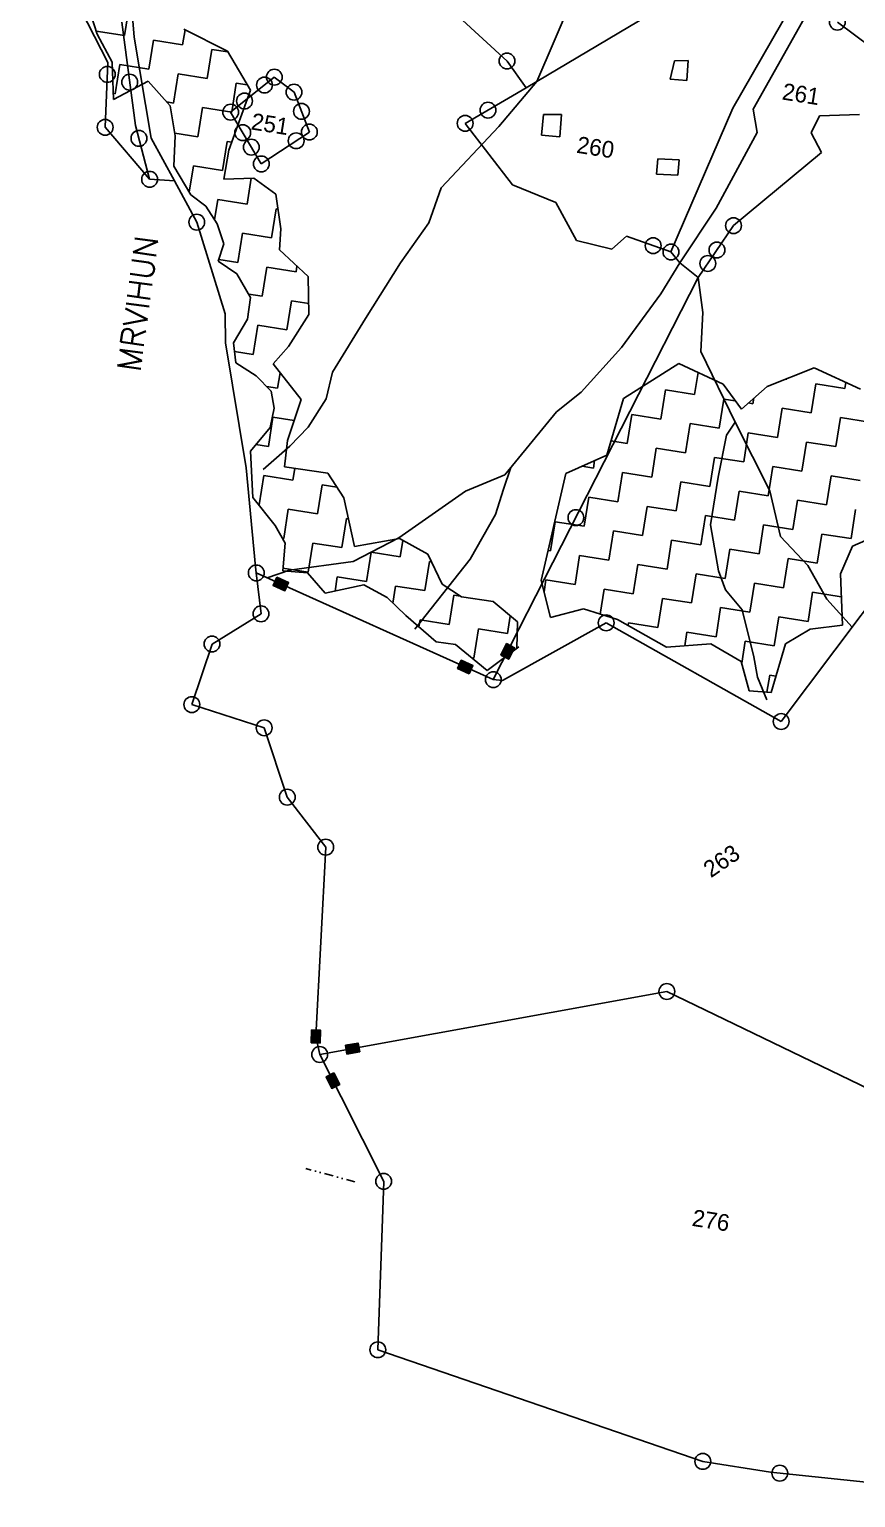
# Model space of a CAD drawing. Header units: metres. Extents: x 318079 to 324759, y 1863980 to 1868406.
# Drawn here: x 321110 to 321571, y 1864458 to 1865278 of the extents above; entities that cross this region are included whole.
import ezdxf

# ---------------------------------------------------------------- set-up
doc = ezdxf.new("R2010")
doc.units = ezdxf.units.M
doc.linetypes.add('DIVIDE', pattern=[1.25, 0.5, -0.25, 0, -0.25, 0, -0.25])
for name, color, linetype in [('LINE_WATER', 4, 'Continuous'), ('OFF', 1, 'Continuous'), ('OTHERS', 1, 'Continuous'), ('POLY_HATCH', 12, 'Continuous'), ('POLY_PARCEL', 6, 'Continuous'), ('POLY_ROAD', 30, 'Continuous'), ('POLY_WATER', 4, 'Continuous'), ('TEXT_MAPOUT', 7, 'Continuous'), ('TEXT_PARCEL', 7, 'Continuous'), ('V_BOUND_LINE', 7, 'Continuous'), ('V_DIVIDE_LINE', 7, 'DIVIDE')]:
    doc.layers.add(name, color=color, linetype=linetype)
doc.styles.get("Standard").update_dxf_attribs({"font": 'simplex.shx'})
doc.styles.add('TEXT_MAP', font='')
doc.styles.get('TEXT_MAP').set_extended_font_data('Kruti Dev 050')

msp = doc.modelspace()

# ---------------------------------------------------------------- hatches: boundary and pattern name
for points in [[(321252.3, 1864964.29), (321254.35, 1864968.84), (321247.77, 1864971.81), (321245.71, 1864967.25)], [(321380.64, 1864932.42), (321376.19, 1864934.69), (321372.91, 1864928.25), (321377.36, 1864925.98)], [(321350.81, 1864925.4), (321348.76, 1864920.84), (321355.35, 1864917.88), (321357.4, 1864922.43)], [(321272.19, 1864718.79), (321267.2, 1864718.94), (321266.99, 1864711.72), (321271.99, 1864711.57)], [(321294.11, 1864706.67), (321293.22, 1864711.58), (321286.11, 1864710.29), (321287, 1864705.38)], [(321278.55, 1864686.21), (321283.01, 1864688.46), (321279.76, 1864694.91), (321275.3, 1864692.66)]]:
    msp.add_hatch(color=256).paths.add_polyline_path(points)

# ---------------------------------------------------------------- linework, layer by layer
for points in [[(321247.77, 1864971.81), (321254.35, 1864968.84), (321252.3, 1864964.29), (321245.71, 1864967.25)], [(321372.91, 1864928.25), (321376.19, 1864934.69), (321380.64, 1864932.42), (321377.36, 1864925.98)], [(321355.35, 1864917.88), (321348.76, 1864920.84), (321350.81, 1864925.4), (321357.4, 1864922.43)], [(321266.99, 1864711.72), (321267.2, 1864718.94), (321272.19, 1864718.79), (321271.99, 1864711.57)], [(321286.11, 1864710.29), (321293.22, 1864711.58), (321294.11, 1864706.67), (321287, 1864705.38)], [(321279.76, 1864694.91), (321283.01, 1864688.46), (321278.55, 1864686.21), (321275.3, 1864692.66)]]:
    msp.add_lwpolyline(points, close=True)
for centre in [(321560.92, 1865281.92), (321376.4, 1865260.19), (321153.12, 1865252.72), (321165.67, 1865248.36), (321246.43, 1865251.17), (321240.94, 1865246.76), (321257.42, 1865242.79), (321222.02, 1865231.59), (321229.8, 1865237.83), (321261.57, 1865232.05), (321365.76, 1865232.78), (321151.97, 1865223.16), (321353.01, 1865225.38), (321170.8, 1865216.97), (321228.79, 1865220.17), (321258.66, 1865215.65), (321266.02, 1865220.53), (321233.61, 1865212.05), (321239.15, 1865202.71), (321176.76, 1865194.14), (321203.1, 1865170.15), (321502.9, 1865168.23), (321458.05, 1865157.03), (321467.97, 1865153.5), (321493.65, 1865154.6), (321488.58, 1865147.11), (321414.89, 1865005.12), (321236.35, 1864974.21), (321239.01, 1864951.33), (321431.8, 1864946.32), (321211.63, 1864934.48), (321368.75, 1864914.58), (321200.37, 1864900.65), (321240.75, 1864887.7), (321529.55, 1864891.16), (321253.65, 1864848.95), (321275.15, 1864820.97), (321465.71, 1864740.36), (321271.8, 1864705.16), (321307.51, 1864634.29), (321304.21, 1864540.21), (321485.74, 1864477.83), (321528.75, 1864471.29)]:
    msp.add_circle(centre, 4.42)
at = {"layer": 'LINE_WATER'}
for p, q in [((321412.46, 1865293.84), (321393.09, 1865248.75)), ((321393.09, 1865248.75), (321371.91, 1865223.55)), ((321371.91, 1865223.55), (321339.56, 1865189.38)), ((321339.56, 1865189.38), (321332.74, 1865169.74)), ((321332.74, 1865169.74), (321316.83, 1865147.51)), ((321316.83, 1865147.51), (321297.33, 1865116.26)), ((321462.28, 1865130.21), (321472.85, 1865147.38)), ((321483.22, 1865139.21), (321485.71, 1865119.7)), ((321440.33, 1865100.12), (321462.28, 1865130.21)), ((321297.33, 1865116.26), (321278.97, 1865086.38)), ((321485.71, 1865119.7), (321484.73, 1865097.89)), ((321417.81, 1865075.23), (321440.33, 1865100.12)), ((321484.73, 1865097.89), (321503.87, 1865058.36)), ((321278.97, 1865086.38), (321275.38, 1865071.48)), ((321275.38, 1865071.48), (321265.28, 1865055.6)), ((321403.98, 1865064.12), (321417.81, 1865075.23)), ((321375.2, 1865029.08), (321403.98, 1865064.12)), ((321265.28, 1865055.6), (321255.08, 1865045)), ((321503.87, 1865058.36), (321499, 1865051.09)), ((321503.87, 1865058.36), (321523.2, 1865020.04)), ((321499, 1865051.09), (321494.37, 1865027.7)), ((321255.08, 1865045), (321240.18, 1865032.05)), ((321378.49, 1865033.09), (321374.39, 1865021.01)), ((321353.3, 1865019.86), (321375.2, 1865029.08)), ((321494.37, 1865027.7), (321489.99, 1865001.01)), ((321316.06, 1864993.9), (321353.3, 1865019.86)), ((321374.39, 1865021.01), (321369.98, 1865006.86)), ((321523.2, 1865020.04), (321529.22, 1864994.5)), ((321369.98, 1865006.86), (321355.81, 1864981.88)), ((321489.99, 1865001.01), (321494.46, 1864975.41)), ((321290.42, 1864980.63), (321316.06, 1864993.9)), ((321529.22, 1864994.5), (321544.47, 1864978.32)), ((321355.81, 1864981.88), (321324.86, 1864942.86)), ((321242.47, 1864971.45), (321254.96, 1864975.73)), ((321254.96, 1864975.73), (321290.42, 1864980.63)), ((321494.46, 1864975.41), (321498.49, 1864964.71)), ((321544.47, 1864978.32), (321554.96, 1864959.49)), ((321498.49, 1864964.71), (321507.72, 1864953.51)), ((321554.96, 1864959.49), (321569.15, 1864943.91)), ((321507.72, 1864953.51), (321514.25, 1864927.27)), ((321514.25, 1864927.27), (321516.33, 1864915.96)), ((321516.33, 1864915.96), (321521.59, 1864903.22))]:
    msp.add_line(p, q, dxfattribs=at)
at = {"layer": 'OFF'}
for p, q in [((321176.76, 1865194.14), (321190.74, 1865193.26)), ((321467.97, 1865153.5), (321472.85, 1865147.38))]:
    msp.add_line(p, q, dxfattribs=at)
at = {"layer": 'OTHERS'}
for p, q in [((321467.63, 1865250.07), (321469.93, 1865260.35)), ((321469.93, 1865260.35), (321477.61, 1865260.47)), ((321477.61, 1865260.47), (321476.84, 1865249.27)), ((321476.84, 1865249.27), (321467.63, 1865250.07)), ((321395.7, 1865218.84), (321396.85, 1865230.31)), ((321396.85, 1865230.31), (321406.86, 1865230.39)), ((321406.86, 1865230.39), (321405.89, 1865217.9)), ((321405.89, 1865217.9), (321395.7, 1865218.84)), ((321459.9, 1865197.03), (321460.59, 1865205.58)), ((321460.59, 1865205.58), (321472.5, 1865205.02)), ((321472.5, 1865205.02), (321471.81, 1865196.48)), ((321471.81, 1865196.48), (321459.9, 1865197.03))]:
    msp.add_line(p, q, dxfattribs=at)
at = {"layer": 'POLY_HATCH'}
for p, q in [((321147.55, 1865275.18), (321140.25, 1865297.58)), ((321195.9, 1865277.95), (321220.21, 1865265.65)), ((321155.93, 1865259.55), (321147.55, 1865275.18)), ((321220.21, 1865265.65), (321233.04, 1865243.9)), ((321156.53, 1865238.65), (321155.93, 1865259.55)), ((321175.96, 1865249.01), (321156.53, 1865238.65)), ((321188.3, 1865235.14), (321175.96, 1865249.01)), ((321233.04, 1865243.9), (321221.02, 1865210.48)), ((321191.08, 1865218.45), (321188.3, 1865235.14)), ((321190.34, 1865201.44), (321191.08, 1865218.45)), ((321221.02, 1865210.48), (321218.23, 1865194.23)), ((321199.74, 1865185.43), (321190.34, 1865201.44)), ((321218.23, 1865194.23), (321235.04, 1865194.82)), ((321235.04, 1865194.82), (321247.27, 1865185.74)), ((321208.08, 1865179.13), (321199.74, 1865185.43)), ((321214.54, 1865169.22), (321208.08, 1865179.13)), ((321247.27, 1865185.74), (321250.07, 1865166.44)), ((321218.19, 1865158.02), (321214.54, 1865169.22)), ((321250.07, 1865166.44), (321249.29, 1865154.64)), ((321215.14, 1865148.32), (321218.19, 1865158.02)), ((321249.29, 1865154.64), (321265.38, 1865139.74)), ((321225.52, 1865141.26), (321215.14, 1865148.32)), ((321233.2, 1865128.12), (321225.52, 1865141.26)), ((321265.38, 1865139.74), (321265.73, 1865118.66)), ((321231.51, 1865116.04), (321233.2, 1865128.12)), ((321223.55, 1865102.78), (321231.51, 1865116.04)), ((321265.73, 1865118.66), (321254.43, 1865100.73)), ((321225.02, 1865091.49), (321223.55, 1865102.78)), ((321254.43, 1865100.73), (321245.73, 1865091.05)), ((321236.25, 1865084.3), (321225.02, 1865091.49)), ((321245.73, 1865091.05), (321261.44, 1865071.01)), ((321441.48, 1865071.69), (321472.45, 1865091.27)), ((321472.45, 1865091.27), (321497.13, 1865079.65)), ((321521.78, 1865078.43), (321547.92, 1865088.71)), ((321547.92, 1865088.71), (321573.91, 1865076.88)), ((321244.67, 1865075.81), (321236.25, 1865084.3)), ((321497.13, 1865079.65), (321507.33, 1865065.62)), ((321246.41, 1865066.22), (321244.67, 1865075.81)), ((321432.1, 1865039.97), (321441.48, 1865071.69)), ((321507.33, 1865065.62), (321521.78, 1865078.43)), ((321244.06, 1865055.54), (321246.41, 1865066.22)), ((321261.44, 1865071.01), (321253.7, 1865048.18)), ((321233.08, 1865042.32), (321244.06, 1865055.54)), ((321253.7, 1865048.18), (321252.03, 1865033.49)), ((321234.39, 1865016.33), (321233.08, 1865042.32)), ((321409.34, 1865029.83), (321432.1, 1865039.97)), ((321252.03, 1865033.49), (321276.41, 1865029.85)), ((321276.41, 1865029.85), (321285.3, 1865016.09)), ((321395.5, 1864969.98), (321409.34, 1865029.83)), ((321246.88, 1865000.69), (321234.39, 1865016.33)), ((321285.3, 1865016.09), (321291.2, 1864988.94)), ((321252.5, 1864990.92), (321246.88, 1865000.69)), ((321590, 1864998.22), (321569.41, 1864989.07)), ((321251.11, 1864975.32), (321252.5, 1864990.92)), ((321291.2, 1864988.94), (321316.42, 1864993.4)), ((321316.42, 1864993.4), (321332.17, 1864984.62)), ((321332.17, 1864984.62), (321340.17, 1864967.96)), ((321569.41, 1864989.07), (321562.62, 1864973.71)), ((321265.04, 1864974.2), (321251.11, 1864975.32)), ((321274.75, 1864962.91), (321265.04, 1864974.2)), ((321562.62, 1864973.71), (321563.79, 1864945.02)), ((321296.52, 1864967.48), (321274.75, 1864962.91)), ((321309.51, 1864960.44), (321296.52, 1864967.48)), ((321340.17, 1864967.96), (321350.97, 1864960.84)), ((321400.64, 1864949.39), (321395.5, 1864969.98)), ((321319.85, 1864950.35), (321309.51, 1864960.44)), ((321350.97, 1864960.84), (321368.58, 1864958.27)), ((321368.58, 1864958.27), (321382.17, 1864946.8)), ((321336.85, 1864935.74), (321319.85, 1864950.35)), ((321419.19, 1864954.16), (321400.64, 1864949.39)), ((321438.05, 1864948.16), (321419.19, 1864954.16)), ((321465.49, 1864932.75), (321438.05, 1864948.16)), ((321382.17, 1864946.8), (321381.92, 1864932.13)), ((321545.65, 1864942.87), (321531.93, 1864934.64)), ((321563.79, 1864945.02), (321545.65, 1864942.87)), ((321347.68, 1864934.25), (321336.85, 1864935.74)), ((321365.35, 1864919.75), (321347.68, 1864934.25)), ((321383.06, 1864932.98), (321365.35, 1864919.75)), ((321490.28, 1864934.53), (321465.49, 1864932.75)), ((321507.2, 1864924.81), (321490.28, 1864934.53)), ((321531.93, 1864934.64), (321523.92, 1864907.41)), ((321511.65, 1864908.34), (321507.2, 1864924.81)), ((321523.92, 1864907.41), (321511.65, 1864908.34))]:
    msp.add_line(p, q, dxfattribs=at)
at = {"layer": 'POLY_HATCH', "linetype": 'Continuous'}
for p, q in [((321162.68, 1865274.44), (321165.26, 1865290.71)), ((321146.98, 1865276.92), (321162.68, 1865274.44)), ((321195.23, 1865269.29), (321196.55, 1865277.63)), ((321176.38, 1865255.59), (321178.96, 1865271.86)), ((321178.96, 1865271.86), (321195.23, 1865269.29)), ((321208.92, 1865250.44), (321211.5, 1865266.71)), ((321211.5, 1865266.71), (321220.42, 1865265.3)), ((321157.53, 1865241.89), (321160.11, 1865258.17)), ((321160.11, 1865258.17), (321176.38, 1865255.59)), ((321190.08, 1865236.74), (321192.65, 1865253.02)), ((321192.65, 1865253.02), (321208.92, 1865250.44)), ((321222.62, 1865231.59), (321225.2, 1865247.86)), ((321225.2, 1865247.86), (321231.27, 1865246.9)), ((321156.43, 1865242.07), (321157.53, 1865241.89)), ((321186.35, 1865237.33), (321190.08, 1865236.74)), ((321203.77, 1865217.89), (321206.35, 1865234.17)), ((321206.35, 1865234.17), (321222.62, 1865231.59)), ((321190.83, 1865219.94), (321203.77, 1865217.89)), ((321217.47, 1865199.05), (321220.05, 1865215.32)), ((321220.05, 1865215.32), (321222.62, 1865214.91)), ((321198.87, 1865186.92), (321201.2, 1865201.62)), ((321201.2, 1865201.62), (321217.47, 1865199.05)), ((321231.17, 1865180.2), (321233.47, 1865194.77)), ((321213.1, 1865171.43), (321214.9, 1865182.77)), ((321214.9, 1865182.77), (321231.17, 1865180.2)), ((321244.86, 1865161.35), (321247.44, 1865177.62)), ((321247.44, 1865177.62), (321248.47, 1865177.46)), ((321226.02, 1865147.65), (321228.59, 1865163.93)), ((321228.59, 1865163.93), (321244.86, 1865161.35)), ((321215.45, 1865149.33), (321226.02, 1865147.65)), ((321239.71, 1865128.81), (321242.29, 1865145.08)), ((321242.29, 1865145.08), (321258.56, 1865142.5)), ((321258.56, 1865142.5), (321259.05, 1865145.6)), ((321232.1, 1865130.01), (321239.71, 1865128.81)), ((321253.41, 1865109.96), (321255.99, 1865126.23)), ((321255.99, 1865126.23), (321265.63, 1865124.7)), ((321234.56, 1865096.26), (321237.14, 1865112.53)), ((321237.14, 1865112.53), (321253.41, 1865109.96)), ((321224.18, 1865097.9), (321234.56, 1865096.26)), ((321248.26, 1865077.41), (321249.63, 1865086.08)), ((321481.22, 1865073.9), (321483.17, 1865086.22)), ((321532.18, 1865082.52), (321532.62, 1865082.45)), ((321532.62, 1865082.45), (321532.66, 1865082.71)), ((321546.31, 1865063.6), (321548.89, 1865079.87)), ((321548.89, 1865079.87), (321565.16, 1865077.3)), ((321565.16, 1865077.3), (321565.69, 1865080.62)), ((321242.12, 1865078.39), (321248.26, 1865077.41)), ((321462.38, 1865060.2), (321464.95, 1865076.48)), ((321464.95, 1865076.48), (321481.22, 1865073.9)), ((321494.92, 1865055.05), (321497.5, 1865071.33)), ((321497.5, 1865071.33), (321503.92, 1865070.31)), ((321513.77, 1865068.75), (321514.24, 1865071.75)), ((321511.3, 1865069.14), (321513.77, 1865068.75)), ((321527.47, 1865049.9), (321530.04, 1865066.17)), ((321530.04, 1865066.17), (321546.31, 1865063.6)), ((321243.11, 1865044.87), (321245.68, 1865061.14)), ((321245.68, 1865061.14), (321257.46, 1865059.28)), ((321443.53, 1865046.51), (321446.1, 1865062.78)), ((321446.1, 1865062.78), (321462.38, 1865060.2)), ((321476.07, 1865041.36), (321478.65, 1865057.63)), ((321478.65, 1865057.63), (321494.92, 1865055.05)), ((321560.01, 1865044.75), (321562.59, 1865061.02)), ((321562.59, 1865061.02), (321578.86, 1865058.45)), ((321434.46, 1865047.94), (321443.53, 1865046.51)), ((321508.62, 1865036.21), (321511.19, 1865052.48)), ((321511.19, 1865052.48), (321527.47, 1865049.9)), ((321541.16, 1865031.05), (321543.74, 1865047.33)), ((321543.74, 1865047.33), (321560.01, 1865044.75)), ((321236.11, 1865045.98), (321243.11, 1865044.87)), ((321457.23, 1865027.66), (321459.8, 1865043.93)), ((321459.8, 1865043.93), (321476.07, 1865041.36)), ((321489.77, 1865022.51), (321492.35, 1865038.78)), ((321492.35, 1865038.78), (321508.62, 1865036.21)), ((321256.81, 1865026.02), (321257.85, 1865032.62)), ((321418.3, 1865033.82), (321424.68, 1865032.81)), ((321424.68, 1865032.81), (321425.34, 1865036.96)), ((321438.38, 1865013.96), (321440.95, 1865030.24)), ((321440.95, 1865030.24), (321457.23, 1865027.66)), ((321522.32, 1865017.36), (321524.89, 1865033.63)), ((321524.89, 1865033.63), (321541.16, 1865031.05)), ((321237.96, 1865012.32), (321240.53, 1865028.6)), ((321240.53, 1865028.6), (321256.81, 1865026.02)), ((321270.5, 1865007.17), (321273.08, 1865023.45)), ((321273.08, 1865023.45), (321281.4, 1865022.13)), ((321470.92, 1865008.81), (321473.5, 1865025.08)), ((321473.5, 1865025.08), (321489.77, 1865022.51)), ((321554.86, 1865012.21), (321557.44, 1865028.48)), ((321557.44, 1865028.48), (321573.71, 1865025.9)), ((321419.53, 1865000.27), (321422.1, 1865016.54)), ((321422.1, 1865016.54), (321438.38, 1865013.96)), ((321503.47, 1865003.66), (321506.04, 1865019.93)), ((321506.04, 1865019.93), (321522.32, 1865017.36)), ((321536.01, 1864998.51), (321538.59, 1865014.78)), ((321538.59, 1865014.78), (321554.86, 1865012.21)), ((321237.53, 1865012.39), (321237.96, 1865012.32)), ((321251.65, 1864993.48), (321254.23, 1865009.75)), ((321254.23, 1865009.75), (321270.5, 1865007.17)), ((321452.07, 1864995.11), (321454.65, 1865011.39)), ((321454.65, 1865011.39), (321470.92, 1865008.81)), ((321484.62, 1864989.96), (321487.19, 1865006.24)), ((321487.19, 1865006.24), (321503.47, 1865003.66)), ((321568.56, 1864993.36), (321571.13, 1865009.63)), ((321284.2, 1864988.32), (321286.77, 1865004.6)), ((321286.77, 1865004.6), (321287.83, 1865004.43)), ((321400.68, 1864986.57), (321403.26, 1865002.84)), ((321403.26, 1865002.84), (321419.53, 1865000.27)), ((321433.23, 1864981.42), (321435.8, 1864997.69)), ((321435.8, 1864997.69), (321452.07, 1864995.11)), ((321517.16, 1864984.81), (321519.74, 1865001.09)), ((321519.74, 1865001.09), (321536.01, 1864998.51)), ((321250.97, 1864993.58), (321251.65, 1864993.48)), ((321265.35, 1864974.63), (321267.93, 1864990.9)), ((321267.93, 1864990.9), (321284.2, 1864988.32)), ((321316.74, 1864983.17), (321318.2, 1864992.4)), ((321465.77, 1864976.27), (321468.35, 1864992.54)), ((321468.35, 1864992.54), (321484.62, 1864989.96)), ((321549.71, 1864979.66), (321552.28, 1864995.93)), ((321552.28, 1864995.93), (321568.56, 1864993.36)), ((321297.9, 1864969.48), (321300.47, 1864985.75)), ((321300.47, 1864985.75), (321316.74, 1864983.17)), ((321399.39, 1864986.77), (321400.68, 1864986.57)), ((321414.38, 1864967.72), (321416.95, 1864983.99)), ((321416.95, 1864983.99), (321433.23, 1864981.42)), ((321498.32, 1864971.12), (321500.89, 1864987.39)), ((321500.89, 1864987.39), (321517.16, 1864984.81)), ((321530.86, 1864965.96), (321533.44, 1864982.24)), ((321533.44, 1864982.24), (321549.71, 1864979.66)), ((321251.25, 1864976.86), (321265.35, 1864974.63)), ((321330.44, 1864964.33), (321333.02, 1864980.6)), ((321333.02, 1864980.6), (321334.19, 1864980.41)), ((321446.92, 1864962.57), (321449.5, 1864978.84)), ((321449.5, 1864978.84), (321465.77, 1864976.27)), ((321479.47, 1864957.42), (321482.04, 1864973.69)), ((321482.04, 1864973.69), (321498.32, 1864971.12)), ((321280.36, 1864964.09), (321281.62, 1864972.05)), ((321281.62, 1864972.05), (321297.9, 1864969.48)), ((321312.66, 1864957.37), (321314.17, 1864966.9)), ((321314.17, 1864966.9), (321330.44, 1864964.33)), ((321397.07, 1864963.72), (321398.11, 1864970.3)), ((321398.11, 1864970.3), (321414.38, 1864967.72)), ((321428.45, 1864951.22), (321430.65, 1864965.15)), ((321430.65, 1864965.15), (321446.92, 1864962.57)), ((321512.01, 1864952.27), (321514.59, 1864968.54)), ((321514.59, 1864968.54), (321530.86, 1864965.96)), ((321344.14, 1864945.48), (321346.71, 1864961.75)), ((321346.71, 1864961.75), (321350.5, 1864961.15)), ((321460.62, 1864943.72), (321463.2, 1864959.99)), ((321463.2, 1864959.99), (321479.47, 1864957.42)), ((321544.56, 1864947.12), (321547.13, 1864963.39)), ((321547.13, 1864963.39), (321563.14, 1864960.86)), ((321376.68, 1864940.33), (321378.23, 1864950.12)), ((321493.17, 1864938.57), (321495.74, 1864954.84)), ((321495.74, 1864954.84), (321512.01, 1864952.27)), ((321525.71, 1864933.42), (321528.29, 1864949.69)), ((321528.29, 1864949.69), (321544.56, 1864947.12)), ((321327.23, 1864944.01), (321327.87, 1864948.05)), ((321327.87, 1864948.05), (321344.14, 1864945.48)), ((321357.83, 1864926.63), (321360.41, 1864942.9)), ((321360.41, 1864942.9), (321376.68, 1864940.33)), ((321444.1, 1864944.76), (321444.35, 1864946.3)), ((321444.35, 1864946.3), (321460.62, 1864943.72)), ((321475.68, 1864933.48), (321476.89, 1864941.15)), ((321476.89, 1864941.15), (321493.17, 1864938.57)), ((321507.5, 1864923.72), (321509.44, 1864936)), ((321509.44, 1864936), (321525.71, 1864933.42)), ((321356.75, 1864926.8), (321357.83, 1864926.63)), ((321521.62, 1864907.58), (321523.13, 1864917.15)), ((321523.13, 1864917.15), (321526.62, 1864916.6))]:
    msp.add_line(p, q, dxfattribs=at)
at = {"layer": 'POLY_PARCEL'}
for p, q in [((321393.09, 1865248.75), (321478.8, 1865299.75)), ((321349.3, 1865285.16), (321376.4, 1865260.19)), ((321560.92, 1865281.92), (321602.71, 1865250.77)), ((321376.4, 1865260.19), (321387.13, 1865245.19)), ((321246.43, 1865251.17), (321222.02, 1865231.59)), ((321257.42, 1865242.79), (321246.43, 1865251.17)), ((321353.01, 1865225.38), (321387.13, 1865245.19)), ((321387.13, 1865245.19), (321393.09, 1865248.75)), ((321266.02, 1865220.53), (321257.42, 1865242.79)), ((321222.02, 1865231.59), (321239.15, 1865202.71)), ((321550.96, 1865229.61), (321546.3, 1865220)), ((321573.24, 1865230.41), (321550.96, 1865229.61)), ((321239.15, 1865202.71), (321266.02, 1865220.53)), ((321379.48, 1865190.96), (321353.01, 1865225.38)), ((321546.3, 1865220), (321551.99, 1865209.05)), ((321551.99, 1865209.05), (321502.9, 1865168.23)), ((321403.67, 1865181.22), (321379.48, 1865190.96)), ((321415.31, 1865160), (321403.67, 1865181.22)), ((321443.06, 1865162.35), (321435.03, 1865155.1)), ((321467.97, 1865153.5), (321443.06, 1865162.35)), ((321502.9, 1865168.23), (321483.22, 1865139.21)), ((321435.03, 1865155.1), (321415.31, 1865160)), ((321483.22, 1865139.21), (321472.85, 1865147.38)), ((321368.75, 1864914.58), (321483.22, 1865139.21)), ((321529.55, 1864891.16), (321597.57, 1864981.78)), ((321236.35, 1864974.21), (321368.75, 1864914.58)), ((321373.9, 1864914.18), (321431.8, 1864946.32)), ((321431.8, 1864946.32), (321529.55, 1864891.16)), ((321368.75, 1864914.58), (321373.9, 1864914.18)), ((321465.71, 1864740.36), (321271.8, 1864705.16)), ((321608.61, 1864671.27), (321465.71, 1864740.36))]:
    msp.add_line(p, q, dxfattribs=at)
at = {"layer": 'POLY_ROAD'}
for p, q in [((321166.16, 1865296.52), (321168.14, 1865273.44)), ((321168.92, 1865224.15), (321161.18, 1865281.88)), ((321168.14, 1865273.44), (321177.64, 1865217.15)), ((321176.76, 1865194.14), (321168.92, 1865224.15)), ((321177.64, 1865217.15), (321190.74, 1865193.26))]:
    msp.add_line(p, q, dxfattribs=at)
at = {"layer": 'POLY_WATER'}
for p, q in [((321535.62, 1865291.5), (321502.49, 1865233.83)), ((321513.85, 1865233.25), (321543.15, 1865285.2)), ((321502.49, 1865233.83), (321467.97, 1865153.5)), ((321516.18, 1865220.23), (321513.85, 1865233.25)), ((321493.29, 1865177.97), (321516.18, 1865220.23)), ((321472.85, 1865147.38), (321493.29, 1865177.97))]:
    msp.add_line(p, q, dxfattribs=at)
at = {"layer": 'V_BOUND_LINE'}
for p, q in [((321153.37, 1865259.33), (321109.6, 1865345.32)), ((321151.97, 1865223.16), (321153.37, 1865259.33)), ((321176.76, 1865194.14), (321151.97, 1865223.16)), ((321203.1, 1865170.15), (321190.74, 1865193.26)), ((321218.96, 1865119.03), (321203.1, 1865170.15)), ((321219.24, 1865102.82), (321218.96, 1865119.03)), ((321230.7, 1865032.84), (321219.24, 1865102.82)), ((321235.95, 1864977.6), (321230.7, 1865032.84)), ((321236.35, 1864974.21), (321235.95, 1864977.6)), ((321239.01, 1864951.33), (321236.35, 1864974.21)), ((321211.63, 1864934.48), (321239.01, 1864951.33)), ((321200.37, 1864900.65), (321211.63, 1864934.48)), ((321240.75, 1864887.7), (321200.37, 1864900.65)), ((321253.65, 1864848.95), (321240.75, 1864887.7)), ((321275.15, 1864820.97), (321253.65, 1864848.95)), ((321269.59, 1864715.25), (321275.15, 1864820.97)), ((321271.8, 1864705.16), (321269.59, 1864715.25)), ((321307.51, 1864634.29), (321271.8, 1864705.16)), ((321304.21, 1864540.21), (321307.51, 1864634.29)), ((321485.74, 1864477.83), (321304.21, 1864540.21)), ((321523.51, 1864471.85), (321485.74, 1864477.83)), ((321657.76, 1864457.59), (321523.51, 1864471.85))]:
    msp.add_line(p, q, dxfattribs=at)
at = {"layer": 'V_DIVIDE_LINE', "ltscale": 10}
msp.add_line((321291.49, 1864633.98), (321264.08, 1864641.41), dxfattribs=at)

# ---------------------------------------------------------------- texts
at = {"layer": 'TEXT_MAPOUT'}
msp.add_text('MRVIHUN', height=12.972, rotation=82.28065, dxfattribs=at).set_placement((321171.48, 1865086.06))
at = {"layer": 'TEXT_PARCEL', "style": 'TEXT_MAP'}
for s, rotation, p in [('261', 351.00617, (321529.63, 1865238.76)), ('251', 351.00617, (321233.01, 1865222.02)), ('260', 351.00617, (321414.85, 1865209)), ('263', 34.42578, (321490.28, 1864803.58)), ('276', 351.00617, (321479.32, 1864609.49))]:
    msp.add_text(s, height=9.34, rotation=rotation, dxfattribs=at).set_placement(p)

doc.saveas('drawing.dxf')
